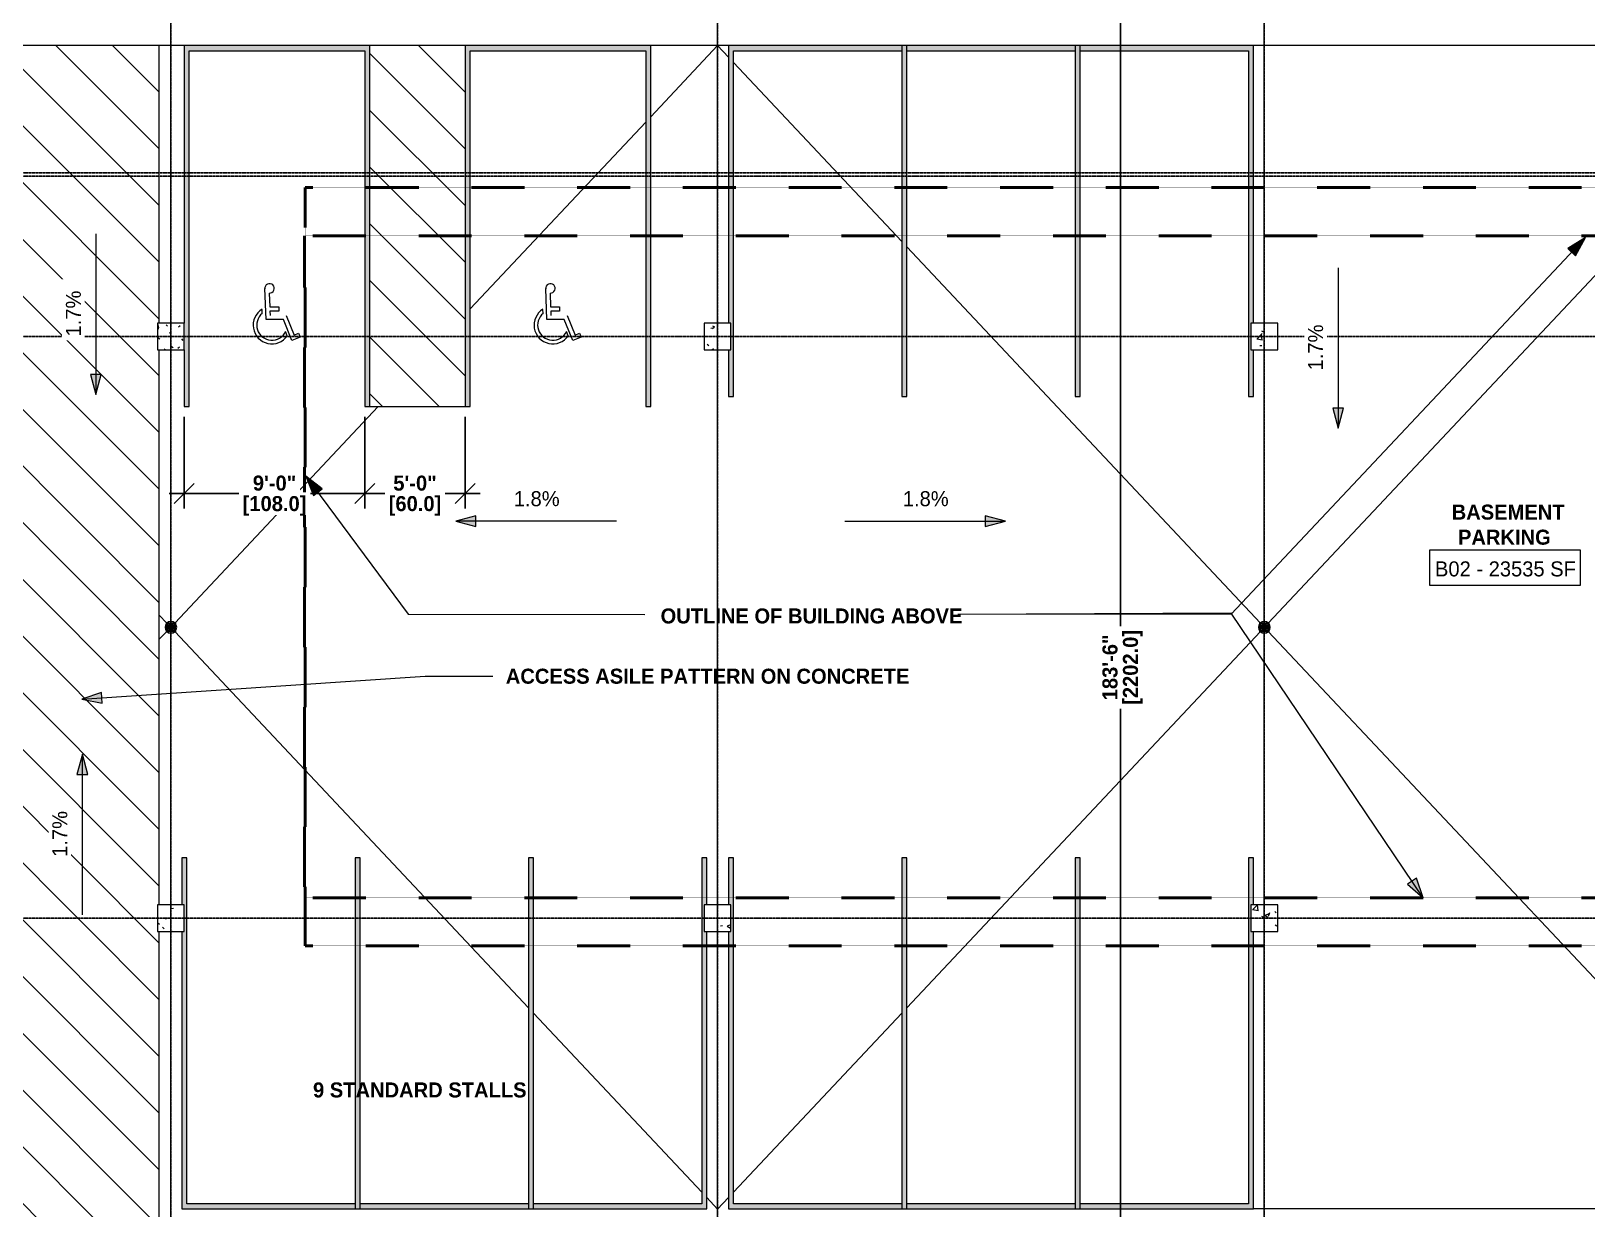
# Model space of a CAD drawing. Header units: inches. Extents: x -4218 to -1814, y 9767 to 12426.
# Drawn here: x -3565 to -2634, y 10665 to 11370 of the extents above; entities that cross this region are included whole.
import ezdxf

# ---------------------------------------------------------------- set-up
doc = ezdxf.new("R2010")
doc.units = ezdxf.units.IN
doc.header["$MEASUREMENT"] = 0
for name, pattern in [('Dash 1_16_', [0.125, 0.0625, -0.0625]), ('Double Dash 3_8_', [1, 0.375, -0.125, 0.125, -0.125, 0.125, -0.125]), ('Grid Line 1_2_', [0.875, 0.5, -0.125, 0.125, -0.125]), ('Grid Line 1_2__2_', [0.875, 0.5, -0.125, 0.125, -0.125])]:
    doc.linetypes.add(name, pattern=pattern)
for name, color, linetype, lineweight in [('0-1', 7, 'Continuous', 5), ('0-2', 7, 'Continuous', 9), ('0-3', 170, 'Double Dash 3_8_', 50), ('0-5', 55, 'Continuous', 9), ('A-ANNO-DIMS-1', 211, 'Continuous', 30), ('A-ANNO-NOTE', 131, 'Continuous', 9), ('A-AREA-IDEN', 2, 'Continuous', 9), ('A-DETL-MEDM', 33, 'Continuous', 20), ('A-FLOR-1', 9, 'Continuous', 13), ('A-FLOR-4', 192, 'Continuous', 9), ('A-FLOR-PATT-1', 251, 'Continuous', 9), ('A-GENM', 5, 'Continuous', 9), ('C-PROP-LINE-2', 170, 'Dash 1_16_', 50), ('G-ANNO-DIMS', 111, 'Continuous', 9), ('G-ANNO-TEXT-1', 147, 'Continuous', 20), ('G-ANNO-TEXT-2', 165, 'Continuous', 20), ('P-SANR-FIXT-1', 7, 'Continuous', 9), ('S-COLS', 52, 'Continuous', 9), ('S-COLS-1', 7, 'Continuous', 9), ('S-GRID-1', 1, 'Grid Line 1_2_', 9), ('S-GRID-2', 1, 'Grid Line 1_2__2_', 30)]:
    doc.layers.add(name, color=color, linetype=linetype, lineweight=lineweight)
doc.styles.add('Century Gothic', font='ufonts.com_century-gothic.ttf', dxfattribs={"height": 9})
doc.styles.add('Century Gothic_B', font='GOTHICB.TTF', dxfattribs={"height": 9})
doc.dimstyles.new('OD__1_16__Tol__', dxfattribs={"dimscale": 12, "dimtxt": 9.397514, "dimasz": 1, "dimexe": 0.75, "dimexo": 0.5, "dimgap": 0.125, "dimtad": 1, "dimdec": 4, "dimrnd": 0.0625, "dimzin": 3, "dimdsep": 46, "dimlunit": 4, "dimtxsty": 'Century Gothic_B', "dimblk1": 'OBLIQUE', "dimblk2": 'OBLIQUE', "dimsah": 1, "dimcen": 0.09, "dimdle": 0.75, "dimazin": 0, "dimtfac": 1, "dimtdec": 4, "dimtix": 1, "dimtmove": 0, "dimatfit": 3, "dimfxl": 1, "dimtvp": 1, "dimtfill": 1, "dimfrac": 2, "dimtolj": 1, "dimtzin": 0, "dimlwd": 30, "dimlwe": 30, "dimarcsym": 2})

# ---------------------------------------------------------------- blocks, each defined once
blk = doc.blocks.new('Drain-Floor-WATTS-Square-Stainless_Steel_Strainer-Type_FD-1200-M - 2_ Outlet with 5_ Strainer-2528673-FLOOR PLAN - BASEMENT')
at = {"layer": 'P-SANR-FIXT-1'}
for p, q in [((-2.707, -2.707), (-2.707, 2.707)), ((-2.707, 2.707), (2.707, 2.707)), ((-2.03025, -2.03025), (-2.03025, 2.03025)), ((-2.03025, 2.03025), (2.03025, 2.03025)), ((-1.3535, -1.3535), (-1.3535, 1.3535)), ((-1.3535, 1.3535), (1.3535, 1.3535)), ((-0.67675, -0.67675), (-0.67675, 0.67675)), ((-0.67675, 0.67675), (0.67675, 0.67675)), ((0, 2.707), (0, -2.707)), ((0.67675, 0.67675), (0.67675, -0.67675)), ((1.3535, 1.3535), (1.3535, -1.3535)), ((2.03025, 2.03025), (2.03025, -2.03025)), ((2.707, 2.707), (2.707, -2.707)), ((-2.707, 0), (2.707, 0)), ((2.707, -2.707), (-2.707, -2.707)), ((2.03025, -2.03025), (-2.03025, -2.03025)), ((1.3535, -1.3535), (-1.3535, -1.3535)), ((0.67675, -0.67675), (-0.67675, -0.67675))]:
    blk.add_line(p, q, dxfattribs=at)
for start, end in [(360, 180), (180, 360)]:
    blk.add_arc((0, 0), 3.5, start, end, dxfattribs=at)
blk = doc.blocks.new('Family - ___-2835860-FLOOR PLAN - BASEMENT')
at = {"layer": 'C-PROP-LINE-2'}
for p, q in [((-2067.92, 11247.39), (-3401.42, 11247.39)), ((-3401.42, 11247.39), (-3401.42, 10851.39)), ((-2067.92, 10851.39), (-3401.42, 10851.39))]:
    blk.add_line(p, q, dxfattribs=at)
blk = doc.blocks.new('Family - ___-2835903-FLOOR PLAN - BASEMENT')
at = {"layer": 'C-PROP-LINE-2'}
for p, q in [((-2096.82, 11276.29), (-3400.92, 11276.29)), ((-3400.92, 11276.29), (-3400.92, 10822.49)), ((-2096.82, 10822.49), (-3400.92, 10822.49))]:
    blk.add_line(p, q, dxfattribs=at)
blk = doc.blocks.new('Family - ___-2835932-FLOOR PLAN - BASEMENT')
at = {"layer": 'C-PROP-LINE-2'}
for p, q in [((-2067.92, 11247.39), (-3401.42, 11247.39)), ((-3401.42, 11247.39), (-3401.42, 10851.39)), ((-2067.92, 10851.39), (-3401.42, 10851.39))]:
    blk.add_line(p, q, dxfattribs=at)
blk = doc.blocks.new('CTR - 1st Phase - Shell_rvt-1-FLOOR PLAN - BASEMENT')
at = {"layer": 'A-FLOR-1'}
for p, q in [((-3473.32, 11361.19), (-3581.32, 11361.19)), ((-3305.32, 11361.19), (-3362.32, 11361.19)), ((-3194.32, 11318.62), (-3154.32, 11361.19)), ((-3154.32, 11361.19), (-3194.32, 11361.19)), ((-3154.32, 11195.19), (-3154.32, 11361.19)), ((-3147.82, 11354.27), (-3154.32, 11361.19)), ((-3147.82, 11361.19), (-3154.32, 11361.19)), ((-2827.32, 11361.19), (-2833.82, 11361.19)), ((-2500.32, 11361.19), (-2827.32, 11361.19)), ((-2824.94, 11015.73), (-2500.32, 11361.19)), ((-3044.16, 11243.95), (-3144.82, 11351.08)), ((-3302.32, 11203.68), (-3197.32, 11315.43)), ((-2829.71, 11015.73), (-3041.16, 11240.75)), ((-3154.32, 10847.19), (-3154.32, 11179.19)), ((-3478.94, 11015.73), (-3357.29, 11145.19)), ((-3483.75, 11015.69), (-3488.32, 11020.4)), ((-3483.76, 11010.68), (-3488.32, 11005.98)), ((-3267.49, 10785.54), (-3478.94, 11010.65)), ((-3041.16, 10785.54), (-2829.71, 11010.65)), ((-2500.32, 10665.35), (-2824.93, 11010.65)), ((-3154.32, 10665.06), (-3154.32, 10831.19)), ((-3163.82, 10675.17), (-3264.49, 10782.35)), ((-3144.82, 10675.18), (-3044.16, 10782.35)), ((-3154.32, 10665.06), (-3160.82, 10671.98)), ((-3154.32, 10665.06), (-3147.82, 10671.98)), ((-2500.32, 10665.35), (-2833.82, 10665.2))]:
    blk.add_line(p, q, dxfattribs=at)
at = {"layer": 'S-GRID-1'}
for p, q in [((-3481.32, 9836.18), (-3481.32, 12376.79)), ((-3154.32, 9836.18), (-3154.32, 12376.79)), ((-2827.32, 9836.18), (-2827.32, 12376.79)), ((-1814.21, 11283.19), (-4168.71, 11283.19)), ((-1814.21, 10839.19), (-4168.71, 10839.19))]:
    blk.add_line(p, q, dxfattribs=at)
at = {"layer": '0-2'}
for p in [(-3481.32, 11013.19), (-2827.32, 11013.19)]:
    blk.add_blockref('Drain-Floor-WATTS-Square-Stainless_Steel_Strainer-Type_FD-1200-M - 2_ Outlet with 5_ Strainer-2528673-FLOOR PLAN - BASEMENT', p, dxfattribs=at)
at = {"layer": '0-3'}
for name in ['Family - ___-2835932-FLOOR PLAN - BASEMENT', 'Family - ___-2835860-FLOOR PLAN - BASEMENT', 'Family - ___-2835903-FLOOR PLAN - BASEMENT']:
    blk.add_blockref(name, (0, 0), dxfattribs=at)
blk = doc.blocks.new('034100 - Precast Structural Concrete - Column - Corbels - 16_x16_-2331168-FLOOR PLAN - BASEMENT')
at = {"layer": 'S-COLS'}
h = blk.add_hatch(dxfattribs=at)
h.set_pattern_fill('FP_14', color=256, style=0, pattern_type=2)
h.set_pattern_definition([(320, (-10840.174, -3153.34), (-2.40992, -27.5427), [2.88, -31.68]), (265, (-10840.174, -3153.34), (28.884266, 5.327844), [2.304, -25.344]), (10.451, (-10840.374, -3155.635), (26.47393, -22.215316), [2.448, -26.924]), (316.184, (-10832.494, -3153.34), (-6.35642, -40.98187), [4.32, -47.52]), (6.636, (-10833.023, -3156.755), (37.40619, -35.89075), [3.671, -40.386]), (261.184, (-10832.494, -3153.34), (37.40622, -35.89097), [3.456, -38.016]), (291, (-10834.414, -3157.18), (-15.46073, -22.921036), [2.88, -31.68]), (236, (-10834.414, -3157.18), (27.84574, -9.34353), [2.304, -25.344]), (341.451, (-10835.702, -3159.09), (12.38442, -32.26477), [2.448, -26.924]), (307.5, (-10840.174, -3153.339), (12.782707, -0.466855), [1.267, -23.77, 1.267, -24.461, -25.44]), (307.5, (-10840.174, -3153.339), (12.782707, -0.466855), [-50.765, 1.267, -24.173]), (277.5, (-10840.174, -3153.339), (15.14509, -10.10159), [1.267, -13.402, 1.267, -23.194, -9.696]), (277.5, (-10840.174, -3153.339), (15.14509, -10.10159), [-39.13, 1.267, -8.429]), (237.5, (-10840.174, -3144.776), (-0.86578, -20.499161), [1.267, -8.333, 1.267, -28.685, -39.744]), (237.5, (-10840.174, -3144.776), (-0.86578, -20.499161), [-39.552, 1.267, -38.477]), (227.5, (-10840.174, -3140.936), (3.844288, -22.39478), [1.267, -11.213, 1.267, -18.624, -28.224]), (227.5, (-10840.174, -3140.936), (3.844288, -22.39478), [-32.371, 1.267, -26.957])])
h.paths.add_polyline_path([(-8.98, 0.98), (-8.98, -7.02), (7.02, -7.02), (7.02, 8.98), (-8.98, 8.98), (-8.98, 7.48)], flags=0)
at = {"layer": 'S-COLS-1'}
for p, q in [((-8.91, 8.98), (-8.98, 8.98)), ((-8.98, 8.98), (-8.98, -7.02)), ((6.94, 8.98), (-8.91, 8.98)), ((7.02, 8.98), (6.94, 8.98)), ((7.02, -7.02), (7.02, 8.98)), ((-8.98, -7.02), (-8.91, -7.02)), ((-8.91, -7.02), (6.94, -7.02)), ((6.94, -7.02), (7.02, -7.02))]:
    blk.add_line(p, q, dxfattribs=at)
blk = doc.blocks.new('034100 - Precast Structural Concrete - Column - Corbels - 16_x16_-2331170-FLOOR PLAN - BASEMENT')
at = {"layer": 'S-COLS'}
h = blk.add_hatch(dxfattribs=at)
h.set_pattern_fill('FP_17', color=256, style=0, pattern_type=2)
h.set_pattern_definition([(140, (11186.205, 3155.308), (2.40992, 27.5427), [2.88, -31.68]), (85, (11186.205, 3155.308), (-28.884266, -5.327844), [2.304, -25.344]), (190.451, (11186.406, 3157.603), (-26.47393, 22.215316), [2.448, -26.924]), (136.184, (11178.525, 3155.308), (6.35642, 40.98187), [4.32, -47.52]), (186.636, (11179.055, 3158.723), (-37.40619, 35.89075), [3.671, -40.386]), (81.184, (11178.525, 3155.31), (-37.40622, 35.89097), [3.456, -38.016]), (111, (11180.445, 3159.148), (15.46073, 22.921036), [2.88, -31.68]), (56, (11180.445, 3159.148), (-27.84574, 9.34353), [2.304, -25.344]), (161.451, (11181.734, 3161.058), (-12.38442, 32.26477), [2.448, -26.924]), (127.5, (11186.205, 3155.308), (-12.782707, 0.466855), [1.267, -23.77, 1.267, -24.461, -25.44]), (127.5, (11186.205, 3155.308), (-12.782707, 0.466855), [-50.765, 1.267, -24.173]), (97.5, (11186.205, 3155.308), (-15.14509, 10.10159), [1.267, -13.402, 1.267, -23.194, -9.696]), (97.5, (11186.205, 3155.308), (-15.14509, 10.10159), [-39.13, 1.267, -8.429]), (57.5, (11186.205, 3146.745), (0.86578, 20.499161), [1.267, -8.333, 1.267, -28.685, -39.744]), (57.5, (11186.205, 3146.745), (0.86578, 20.499161), [-39.552, 1.267, -38.477]), (47.5, (11186.205, 3142.905), (-3.844288, 22.39478), [1.267, -11.213, 1.267, -18.624, -28.224]), (47.5, (11186.205, 3142.905), (-3.844288, 22.39478), [-32.371, 1.267, -26.957])])
h.paths.add_polyline_path([(7.02, 8.98), (-8.98, 8.98), (-8.98, -7.02), (7.02, -7.02), (7.02, 7.89)], flags=0)
at = {"layer": 'S-COLS-1'}
for p, q in [((-8.91, 8.98), (-8.98, 8.98)), ((-8.98, 8.98), (-8.98, -7.02)), ((6.94, 8.98), (-8.91, 8.98)), ((7.02, 8.98), (6.94, 8.98)), ((7.02, -7.02), (7.02, 8.98)), ((-8.98, -7.02), (-8.91, -7.02)), ((-8.91, -7.02), (6.94, -7.02)), ((6.94, -7.02), (7.02, -7.02))]:
    blk.add_line(p, q, dxfattribs=at)
blk = doc.blocks.new('034100 - Precast Structural Concrete - Column - Corbels - 16_x16_-V22-FLOOR PLAN - BASEMENT')
at = {"layer": 'S-COLS'}
h = blk.add_hatch(dxfattribs=at)
h.set_pattern_fill('FP_19', color=256, style=0, pattern_type=2)
h.set_pattern_definition([(320, (-10840.174, -2826.34), (-2.40992, -27.5427), [2.88, -31.68]), (265, (-10840.174, -2826.34), (28.884266, 5.327844), [2.304, -25.344]), (10.451, (-10840.374, -2828.635), (26.47393, -22.215316), [2.448, -26.924]), (316.184, (-10832.494, -2826.34), (-6.35642, -40.98187), [4.32, -47.52]), (6.636, (-10833.023, -2829.755), (37.40619, -35.89075), [3.671, -40.386]), (261.184, (-10832.494, -2826.34), (37.40622, -35.89097), [3.456, -38.016]), (291, (-10834.414, -2830.18), (-15.46073, -22.921036), [2.88, -31.68]), (236, (-10834.414, -2830.18), (27.84574, -9.34353), [2.304, -25.344]), (341.451, (-10835.702, -2832.09), (12.38442, -32.26477), [2.448, -26.924]), (307.5, (-10840.174, -2826.339), (12.782707, -0.466855), [1.267, -23.77, 1.267, -24.461, -25.44]), (307.5, (-10840.174, -2826.339), (12.782707, -0.466855), [-50.765, 1.267, -24.173]), (277.5, (-10840.174, -2826.339), (15.14509, -10.10159), [1.267, -13.402, 1.267, -23.194, -9.696]), (277.5, (-10840.174, -2826.339), (15.14509, -10.10159), [-39.13, 1.267, -8.429]), (237.5, (-10840.174, -2817.776), (-0.86578, -20.499161), [1.267, -8.333, 1.267, -28.685, -39.744]), (237.5, (-10840.174, -2817.776), (-0.86578, -20.499161), [-39.552, 1.267, -38.477]), (227.5, (-10840.174, -2813.936), (3.844288, -22.39478), [1.267, -11.213, 1.267, -18.624, -28.224]), (227.5, (-10840.174, -2813.936), (3.844288, -22.39478), [-32.371, 1.267, -26.957])])
h.paths.add_polyline_path([(-8.98, 8.98), (-8.98, -7.02), (7.02, -7.02), (7.02, 8.98), (-8.91, 8.98)], flags=0)
at = {"layer": 'S-COLS-1'}
for p, q in [((-8.91, 8.98), (-8.98, 8.98)), ((-8.98, 8.98), (-8.98, -7.02)), ((6.94, 8.98), (-8.91, 8.98)), ((7.02, 8.98), (6.94, 8.98)), ((7.02, -7.02), (7.02, 8.98)), ((-8.98, -7.02), (-8.91, -7.02)), ((-8.91, -7.02), (6.94, -7.02)), ((6.94, -7.02), (7.02, -7.02))]:
    blk.add_line(p, q, dxfattribs=at)
blk = doc.blocks.new('034100 - Precast Structural Concrete - Column - Corbels - 16_x16_-V24-FLOOR PLAN - BASEMENT')
at = {"layer": 'S-COLS'}
h = blk.add_hatch(dxfattribs=at)
h.set_pattern_fill('FP_21', color=256, style=0, pattern_type=2)
h.set_pattern_definition([(140, (11186.205, 2828.308), (2.40992, 27.5427), [2.88, -31.68]), (85, (11186.205, 2828.308), (-28.884266, -5.327844), [2.304, -25.344]), (190.451, (11186.406, 2830.603), (-26.47393, 22.215316), [2.448, -26.924]), (136.184, (11178.525, 2828.308), (6.35642, 40.98187), [4.32, -47.52]), (186.636, (11179.055, 2831.723), (-37.40619, 35.89075), [3.671, -40.386]), (81.184, (11178.525, 2828.31), (-37.40622, 35.89097), [3.456, -38.016]), (111, (11180.445, 2832.148), (15.46073, 22.921036), [2.88, -31.68]), (56, (11180.445, 2832.148), (-27.84574, 9.34353), [2.304, -25.344]), (161.451, (11181.734, 2834.058), (-12.38442, 32.26477), [2.448, -26.924]), (127.5, (11186.205, 2828.308), (-12.782707, 0.466855), [1.267, -23.77, 1.267, -24.461, -25.44]), (127.5, (11186.205, 2828.308), (-12.782707, 0.466855), [-50.765, 1.267, -24.173]), (97.5, (11186.205, 2828.308), (-15.14509, 10.10159), [1.267, -13.402, 1.267, -23.194, -9.696]), (97.5, (11186.205, 2828.308), (-15.14509, 10.10159), [-39.13, 1.267, -8.429]), (57.5, (11186.205, 2819.745), (0.86578, 20.499161), [1.267, -8.333, 1.267, -28.685, -39.744]), (57.5, (11186.205, 2819.745), (0.86578, 20.499161), [-39.552, 1.267, -38.477]), (47.5, (11186.205, 2815.905), (-3.844288, 22.39478), [1.267, -11.213, 1.267, -18.624, -28.224]), (47.5, (11186.205, 2815.905), (-3.844288, 22.39478), [-32.371, 1.267, -26.957])])
h.paths.add_polyline_path([(7.02, -7.02), (7.02, 8.98), (-8.98, 8.98), (-8.98, -7.02), (6.94, -7.02)], flags=0)
at = {"layer": 'S-COLS-1'}
for p, q in [((-8.91, 8.98), (-8.98, 8.98)), ((-8.98, 8.98), (-8.98, -7.02)), ((6.94, 8.98), (-8.91, 8.98)), ((7.02, 8.98), (6.94, 8.98)), ((7.02, -7.02), (7.02, 8.98)), ((-8.98, -7.02), (-8.91, -7.02)), ((-8.91, -7.02), (6.94, -7.02)), ((6.94, -7.02), (7.02, -7.02))]:
    blk.add_line(p, q, dxfattribs=at)
blk = doc.blocks.new('034100 - Precast Structural Concrete - Column - Corbels - 16_x16_-V30-FLOOR PLAN - BASEMENT')
at = {"layer": 'S-COLS'}
h = blk.add_hatch(dxfattribs=at)
h.set_pattern_fill('FP_28', color=256, style=0, pattern_type=2)
h.set_pattern_definition([(320, (-10840.174, -3480.34), (-2.40992, -27.5427), [2.88, -31.68]), (265, (-10840.174, -3480.34), (28.884266, 5.327844), [2.304, -25.344]), (10.451, (-10840.374, -3482.635), (26.47393, -22.215316), [2.448, -26.924]), (316.184, (-10832.494, -3480.34), (-6.35642, -40.98187), [4.32, -47.52]), (6.636, (-10833.023, -3483.755), (37.40619, -35.89075), [3.671, -40.386]), (261.184, (-10832.494, -3480.34), (37.40622, -35.89097), [3.456, -38.016]), (291, (-10834.414, -3484.18), (-15.46073, -22.921036), [2.88, -31.68]), (236, (-10834.414, -3484.18), (27.84574, -9.34353), [2.304, -25.344]), (341.451, (-10835.702, -3486.09), (12.38442, -32.26477), [2.448, -26.924]), (307.5, (-10840.174, -3480.339), (12.782707, -0.466855), [1.267, -23.77, 1.267, -24.461, -25.44]), (307.5, (-10840.174, -3480.339), (12.782707, -0.466855), [-50.765, 1.267, -24.173]), (277.5, (-10840.174, -3480.339), (15.14509, -10.10159), [1.267, -13.402, 1.267, -23.194, -9.696]), (277.5, (-10840.174, -3480.339), (15.14509, -10.10159), [-39.13, 1.267, -8.429]), (237.5, (-10840.174, -3471.776), (-0.86578, -20.499161), [1.267, -8.333, 1.267, -28.685, -39.744]), (237.5, (-10840.174, -3471.776), (-0.86578, -20.499161), [-39.552, 1.267, -38.477]), (227.5, (-10840.174, -3467.936), (3.844288, -22.39478), [1.267, -11.213, 1.267, -18.624, -28.224]), (227.5, (-10840.174, -3467.936), (3.844288, -22.39478), [-32.371, 1.267, -26.957])])
h.paths.add_polyline_path([(-8.98, 0.98), (-8.98, -7.02), (7.02, -7.02), (7.02, 8.98), (-8.98, 8.98), (-8.98, 7.98)], flags=0)
at = {"layer": 'S-COLS-1'}
for p, q in [((-8.91, 8.98), (-8.98, 8.98)), ((-8.98, 8.98), (-8.98, -7.02)), ((6.94, 8.98), (-8.91, 8.98)), ((7.02, 8.98), (6.94, 8.98)), ((7.02, -7.02), (7.02, 8.98)), ((-8.98, -7.02), (-8.91, -7.02)), ((-8.91, -7.02), (6.94, -7.02)), ((6.94, -7.02), (7.02, -7.02))]:
    blk.add_line(p, q, dxfattribs=at)
blk = doc.blocks.new('034100 - Precast Structural Concrete - Column - Corbels - 16_x16_-V33-FLOOR PLAN - BASEMENT')
at = {"layer": 'S-COLS'}
h = blk.add_hatch(dxfattribs=at)
h.set_pattern_fill('FP_31', color=256, style=0, pattern_type=2)
h.set_pattern_definition([(140, (11186.205, 3482.308), (2.40992, 27.5427), [2.88, -31.68]), (85, (11186.205, 3482.308), (-28.884266, -5.327844), [2.304, -25.344]), (190.451, (11186.406, 3484.603), (-26.47393, 22.215316), [2.448, -26.924]), (136.184, (11178.525, 3482.308), (6.35642, 40.98187), [4.32, -47.52]), (186.636, (11179.055, 3485.723), (-37.40619, 35.89075), [3.671, -40.386]), (81.184, (11178.525, 3482.31), (-37.40622, 35.89097), [3.456, -38.016]), (111, (11180.445, 3486.148), (15.46073, 22.921036), [2.88, -31.68]), (56, (11180.445, 3486.148), (-27.84574, 9.34353), [2.304, -25.344]), (161.451, (11181.734, 3488.058), (-12.38442, 32.26477), [2.448, -26.924]), (127.5, (11186.205, 3482.308), (-12.782707, 0.466855), [1.267, -23.77, 1.267, -24.461, -25.44]), (127.5, (11186.205, 3482.308), (-12.782707, 0.466855), [-50.765, 1.267, -24.173]), (97.5, (11186.205, 3482.308), (-15.14509, 10.10159), [1.267, -13.402, 1.267, -23.194, -9.696]), (97.5, (11186.205, 3482.308), (-15.14509, 10.10159), [-39.13, 1.267, -8.429]), (57.5, (11186.205, 3473.745), (0.86578, 20.499161), [1.267, -8.333, 1.267, -28.685, -39.744]), (57.5, (11186.205, 3473.745), (0.86578, 20.499161), [-39.552, 1.267, -38.477]), (47.5, (11186.205, 3469.905), (-3.844288, 22.39478), [1.267, -11.213, 1.267, -18.624, -28.224]), (47.5, (11186.205, 3469.905), (-3.844288, 22.39478), [-32.371, 1.267, -26.957])])
h.paths.add_polyline_path([(7.02, -7.02), (7.02, 8.98), (-8.98, 8.98), (-8.98, -7.02), (6.94, -7.02)], flags=0)
at = {"layer": 'S-COLS-1'}
for p, q in [((-8.91, 8.98), (-8.98, 8.98)), ((-8.98, 8.98), (-8.98, -7.02)), ((6.94, 8.98), (-8.91, 8.98)), ((7.02, 8.98), (6.94, 8.98)), ((7.02, -7.02), (7.02, 8.98)), ((-8.98, -7.02), (-8.91, -7.02)), ((-8.91, -7.02), (6.94, -7.02)), ((6.94, -7.02), (7.02, -7.02))]:
    blk.add_line(p, q, dxfattribs=at)
blk = doc.blocks.new('CTR - 1st Phase - Structure_rvt-1-FLOOR PLAN - BASEMENT')
at = {"layer": 'S-GRID-2'}
for p, q in [((-3481.32, 9772.61), (-3481.32, 12247.5)), ((-3154.32, 9772.61), (-3154.32, 12247.5)), ((-2827.32, 9772.61), (-2827.32, 12247.5)), ((-1814.21, 11285.19), (-4076.95, 11285.19)), ((-1814.21, 11283.19), (-4076.95, 11283.19)), ((-1814.21, 11187.19), (-4076.95, 11187.19)), ((-1814.21, 10839.19), (-4076.95, 10839.19))]:
    blk.add_line(p, q, dxfattribs=at)
at = {"layer": '0-5'}
for name, p, rotation in [('034100 - Precast Structural Concrete - Column - Corbels - 16_x16_-V33-FLOOR PLAN - BASEMENT', (-3482.31, 11186.21), 269.9999999999967), ('034100 - Precast Structural Concrete - Column - Corbels - 16_x16_-2331170-FLOOR PLAN - BASEMENT', (-3155.31, 11186.21), 269.9999999999967), ('034100 - Precast Structural Concrete - Column - Corbels - 16_x16_-V24-FLOOR PLAN - BASEMENT', (-2828.31, 11186.21), 269.9999999999967), ('034100 - Precast Structural Concrete - Column - Corbels - 16_x16_-V30-FLOOR PLAN - BASEMENT', (-3480.34, 10840.17), 90.0000000000016), ('034100 - Precast Structural Concrete - Column - Corbels - 16_x16_-2331168-FLOOR PLAN - BASEMENT', (-3153.34, 10840.17), 90.0000000000016), ('034100 - Precast Structural Concrete - Column - Corbels - 16_x16_-V22-FLOOR PLAN - BASEMENT', (-2826.34, 10840.17), 90.0000000000016)]:
    blk.add_blockref(name, p, dxfattribs=dict(at, rotation=rotation))
blk = doc.blocks.new('Parking_Stall_Multiple - STANDARD-V6-FLOOR PLAN - BASEMENT')
at = {"layer": 'A-GENM'}
h = blk.add_hatch(color=256, dxfattribs=at)
h.paths.add_polyline_path([(0, 207.34), (210, 207.34), (210, 210.34), (106.5, 208.84), (3, 210.34)], flags=0)
h.paths.add_polyline_path([(0, 207.34), (0.08, 210.25), (0, 210.34)], flags=0)
h.paths.add_polyline_path([(0, 210.34), (3, 210.34), (3, 311), (210, 311), (210, 314), (182, 314), (182, 312.5), (166, 312.5), (166, 314), (0, 314), (0, 310.96)], flags=0)
h = blk.add_hatch(color=256, dxfattribs=at)
h.paths.add_polyline_path([(0, 103.67), (210, 103.67), (210, 106.67), (106.5, 105.17), (3, 106.67)], flags=0)
h.paths.add_polyline_path([(0, 103.67), (0.08, 106.58), (0, 106.67)], flags=0)
h.paths.add_polyline_path([(3, 210.34), (106.5, 208.84), (210, 210.34), (35.91, 210.34)], flags=0)
h.paths.add_polyline_path([(0, 207.34), (3, 210.34), (0, 210.34), (0.08, 210.25)], flags=0)
h.paths.add_polyline_path([(0, 157.64), (0, 106.67), (3, 106.67), (3, 207.34), (0, 207.29)], flags=0)
h = blk.add_hatch(color=256, dxfattribs=at)
h.paths.add_polyline_path([(3, 106.67), (106.5, 105.17), (210, 106.67), (35.91, 106.67)], flags=0)
h.paths.add_polyline_path([(0, 103.67), (3, 106.67), (0, 106.67), (0.08, 106.58)], flags=0)
h.paths.add_polyline_path([(0, 0), (166, 0), (166, 1.5), (182, 1.5), (182, 0), (210, 0), (210, 3), (3, 3), (3, 103.67), (0, 103.62), (0, 3)], flags=0)
for p, q in [((166, 314), (0, 314)), ((0, 314), (0, 207.34)), ((3, 210.34), (3, 311)), ((3, 311), (210, 311)), ((210, 314), (182, 314)), ((210, 311), (210, 314)), ((210, 210.34), (0, 210.34)), ((0, 210.34), (0, 103.67)), ((0, 207.34), (210, 207.34)), ((210, 210.34), (3, 210.34)), ((3, 106.67), (3, 207.34)), ((3, 207.34), (210, 207.34)), ((210, 207.34), (210, 210.34)), ((210, 207.34), (210, 210.34)), ((210, 106.67), (0, 106.67)), ((0, 106.67), (0, 0)), ((0, 103.67), (210, 103.67)), ((210, 106.67), (3, 106.67)), ((3, 3), (3, 103.67)), ((3, 103.67), (210, 103.67)), ((210, 103.67), (210, 106.67)), ((210, 103.67), (210, 106.67)), ((210, 3), (3, 3)), ((210, 0), (210, 3)), ((0, 0), (166.01, 0)), ((181.99, 0), (210, 0))]:
    blk.add_line(p, q, dxfattribs=at)
blk = doc.blocks.new('Parking_Stall_Multiple - STANDARD-V8-FLOOR PLAN - BASEMENT')
at = {"layer": 'A-GENM'}
h = blk.add_hatch(color=256, dxfattribs=at)
h.paths.add_polyline_path([(210, -106.67), (106.5, -105.17), (3, -106.67), (28.49, -106.67)], flags=0)
h.paths.add_polyline_path([(0, -103.67), (0.08, -106.58), (0, -106.67), (3, -106.67), (1.5, -105.17)], flags=0)
h.paths.add_polyline_path([(210, 0), (182, 0), (182, -1.5), (166, -1.5), (166, 0), (0, 0), (0, -103.67), (3, -103.67), (3, -3), (210, -3), (210, -1.5)], flags=0)
h = blk.add_hatch(color=256, dxfattribs=at)
h.paths.add_polyline_path([(210, -210.34), (106.5, -208.84), (3, -210.34), (117.24, -210.34)], flags=0)
h.paths.add_polyline_path([(210, -106.67), (210, -103.67), (0, -103.67), (3, -106.67), (106.5, -105.17)], flags=0)
h.paths.add_polyline_path([(3, -210.34), (0, -207.34), (0.08, -210.25), (0, -210.34)], flags=0)
h.paths.add_polyline_path([(0, -106.67), (0.08, -106.58), (0, -103.67)], flags=0)
h.paths.add_polyline_path([(3, -157.64), (3, -106.67), (0, -106.67), (0, -207.34), (3, -207.34)], flags=0)
h = blk.add_hatch(color=256, dxfattribs=at)
h.paths.add_polyline_path([(3, -210.34), (106.5, -208.84), (210, -210.34), (210, -207.34), (0, -207.34)], flags=0)
h.paths.add_polyline_path([(0, -210.34), (0.08, -210.25), (0, -207.34)], flags=0)
h.paths.add_polyline_path([(210, -311), (3, -311), (3, -210.34), (0, -210.34), (0, -314), (166, -314), (166, -312.5), (182, -312.5), (182, -314), (210, -314), (210, -312.5)], flags=0)
for p, q in [((166.01, 0), (0, 0)), ((0, 0), (0, -106.67)), ((210, 0), (181.99, 0)), ((210, -3), (210, 0)), ((3, -103.67), (3, -3)), ((3, -3), (210, -3)), ((210, -103.67), (0, -103.67)), ((0, -103.67), (0, -210.34)), ((0, -106.67), (210, -106.67)), ((210, -103.67), (3, -103.67)), ((3, -207.34), (3, -106.67)), ((3, -106.67), (210, -106.67)), ((210, -106.67), (210, -103.67)), ((210, -106.67), (210, -103.67)), ((210, -207.34), (0, -207.34)), ((0, -207.34), (0, -314)), ((0, -210.34), (210, -210.34)), ((210, -207.34), (3, -207.34)), ((3, -311), (3, -210.34)), ((3, -210.34), (210, -210.34)), ((210, -210.34), (210, -207.34)), ((210, -210.34), (210, -207.34)), ((0, -314), (166, -314)), ((210, -311), (3, -311)), ((182, -314), (210, -314)), ((210, -314), (210, -311))]:
    blk.add_line(p, q, dxfattribs=at)
blk = doc.blocks.new('Parking_Stall_Multiple - ADA-1919661-FLOOR PLAN - BASEMENT')
at = {"layer": 'A-GENM'}
blk.add_hatch(color=256, dxfattribs=at).paths.add_polyline_path([(216, 111), (0, 111), (0, 0), (216, 0), (216, 3), (3, 3), (3, 108), (216, 108)], flags=0)
for p, q in [((216, 111), (0, 111)), ((0, 111), (0, 0)), ((3, 3), (3, 108)), ((3, 108), (216, 108)), ((216, 108), (216, 111)), ((216, 3), (3, 3)), ((216, 0), (216, 3)), ((0, 0), (166, 0)), ((182, 0), (216, 0))]:
    blk.add_line(p, q, dxfattribs=at)
blk = doc.blocks.new('Parking_Stall_Multiple - ADA-2244793-FLOOR PLAN - BASEMENT')
at = {"layer": 'A-GENM'}
blk.add_hatch(color=256, dxfattribs=at).paths.add_polyline_path([(216, 111), (0, 111), (0, 0), (216, 0), (216, 3), (3, 3), (3, 108), (216, 108)], flags=0)
for p, q in [((216, 111), (0, 111)), ((0, 111), (0, 0)), ((3, 3), (3, 108)), ((3, 108), (216, 108)), ((216, 108), (216, 111)), ((216, 3), (3, 3)), ((216, 0), (216, 3)), ((0, 0), (216, 0))]:
    blk.add_line(p, q, dxfattribs=at)
blk = doc.blocks.new('_Oblique')
at = {"color": 0, "linetype": 'ByBlock', "lineweight": -2}
blk.add_line((-0.5, -0.5), (0.5, 0.5), dxfattribs=at)
blk = doc.blocks.new('DIMBLOCK14-FLOOR PLAN - BASEMENT')
at = {"layer": 'A-ANNO-DIMS-1', "color": 0, "lineweight": 30, "transparency": 16777216}
for p, q in [((-2913.36, 12099.19), (-2913.36, 9879.19)), ((-2700.32, 12090.19), (-2922.36, 12090.19)), ((-2910.87, 9888.19), (-2922.36, 9888.19))]:
    blk.add_line(p, q, dxfattribs=at)
at = {"layer": 'Defpoints', "color": 0, "transparency": 16777216}
for p in [(-2694.32, 12090.19), (-2913.36, 9888.19), (-2904.87, 9888.19)]:
    blk.add_point(p, dxfattribs=at)
at = {"layer": 'A-ANNO-DIMS-1', "color": 0, "lineweight": 30, "transparency": 16777216, "xscale": 12, "yscale": 12, "zscale": 12}
for p, rotation in [((-2913.36, 12090.19), 90), ((-2913.36, 9888.19), 270)]:
    blk.add_blockref('_Oblique', p, dxfattribs=dict(at, rotation=rotation))
at = {"layer": 'A-ANNO-DIMS-1', "color": 0, "transparency": 16777216, "insert": (-2919.58, 10989.19), "char_height": 9, "attachment_point": 5, "rotation": 90, "style": 'Century Gothic_B', "bg_fill": 3, "box_fill_scale": 1.25, "bg_fill_color": 256, "bg_fill_true_color": 13158600, "bg_fill_transparency": 0}
blk.add_mtext('\\A1;183\'-6"', dxfattribs=at)
at = {"layer": 'A-ANNO-DIMS-1', "color": 0, "transparency": 16777216, "insert": (-2906.03, 10989.19), "char_height": 9, "attachment_point": 5, "rotation": 90, "style": 'Century Gothic_B', "bg_fill": 3, "box_fill_scale": 1.25, "bg_fill_color": 256, "bg_fill_true_color": 13158600, "bg_fill_transparency": 0}
blk.add_mtext('\\A1;[2202.0]', dxfattribs=at)
blk = doc.blocks.new('DIMBLOCK70-FLOOR PLAN - BASEMENT')
at = {"layer": 'A-ANNO-DIMS-1', "color": 0, "lineweight": 30, "transparency": 16777216}
for p, q in [((-3473.32, 11139.19), (-3473.32, 11084.16)), ((-3365.32, 11139.19), (-3365.32, 11084.16)), ((-3482.32, 11093.16), (-3356.32, 11093.16))]:
    blk.add_line(p, q, dxfattribs=at)
at = {"layer": 'Defpoints', "color": 0, "transparency": 16777216}
for p in [(-3473.32, 11145.19), (-3365.32, 11145.19), (-3365.32, 11093.16)]:
    blk.add_point(p, dxfattribs=at)
at = {"layer": 'A-ANNO-DIMS-1', "color": 0, "lineweight": 30, "transparency": 16777216, "xscale": 12, "yscale": 12, "zscale": 12, "rotation": 180}
blk.add_blockref('_Oblique', (-3473.32, 11093.16), dxfattribs=at)
at = {"layer": 'A-ANNO-DIMS-1', "color": 0, "lineweight": 30, "transparency": 16777216, "xscale": 12, "yscale": 12, "zscale": 12}
blk.add_blockref('_Oblique', (-3365.32, 11093.16), dxfattribs=at)
at = {"layer": 'A-ANNO-DIMS-1', "color": 0, "transparency": 16777216, "insert": (-3419.32, 11099.39), "char_height": 9, "attachment_point": 5, "style": 'Century Gothic_B', "bg_fill": 3, "box_fill_scale": 1.25, "bg_fill_color": 256, "bg_fill_true_color": 13158600, "bg_fill_transparency": 0}
blk.add_mtext('\\A1;9\'-0"', dxfattribs=at)
at = {"layer": 'A-ANNO-DIMS-1', "color": 0, "transparency": 16777216, "insert": (-3419.32, 11085.83), "char_height": 9, "attachment_point": 5, "style": 'Century Gothic_B', "bg_fill": 3, "box_fill_scale": 1.25, "bg_fill_color": 256, "bg_fill_true_color": 13158600, "bg_fill_transparency": 0}
blk.add_mtext('\\A1;[108.0]', dxfattribs=at)
blk = doc.blocks.new('DIMBLOCK71-FLOOR PLAN - BASEMENT')
at = {"layer": 'A-ANNO-DIMS-1', "color": 0, "lineweight": 30, "transparency": 16777216}
for p, q in [((-3365.32, 11139.19), (-3365.32, 11084.16)), ((-3305.32, 11139.19), (-3305.32, 11084.16)), ((-3374.32, 11093.16), (-3296.32, 11093.16))]:
    blk.add_line(p, q, dxfattribs=at)
at = {"layer": 'Defpoints', "color": 0, "transparency": 16777216}
for p in [(-3365.32, 11145.19), (-3305.32, 11145.19), (-3305.32, 11093.16)]:
    blk.add_point(p, dxfattribs=at)
at = {"layer": 'A-ANNO-DIMS-1', "color": 0, "lineweight": 30, "transparency": 16777216, "xscale": 12, "yscale": 12, "zscale": 12, "rotation": 180}
blk.add_blockref('_Oblique', (-3365.32, 11093.16), dxfattribs=at)
at = {"layer": 'A-ANNO-DIMS-1', "color": 0, "lineweight": 30, "transparency": 16777216, "xscale": 12, "yscale": 12, "zscale": 12}
blk.add_blockref('_Oblique', (-3305.32, 11093.16), dxfattribs=at)
at = {"layer": 'A-ANNO-DIMS-1', "color": 0, "transparency": 16777216, "insert": (-3335.32, 11099.39), "char_height": 9, "attachment_point": 5, "style": 'Century Gothic_B', "bg_fill": 3, "box_fill_scale": 1.25, "bg_fill_color": 256, "bg_fill_true_color": 13158600, "bg_fill_transparency": 0}
blk.add_mtext('\\A1;5\'-0"', dxfattribs=at)
at = {"layer": 'A-ANNO-DIMS-1', "color": 0, "transparency": 16777216, "insert": (-3335.32, 11085.83), "char_height": 9, "attachment_point": 5, "style": 'Century Gothic_B', "bg_fill": 3, "box_fill_scale": 1.25, "bg_fill_color": 256, "bg_fill_true_color": 13158600, "bg_fill_transparency": 0}
blk.add_mtext('\\A1;[60.0]', dxfattribs=at)

msp = doc.modelspace()

# ---------------------------------------------------------------- hatches: boundary and pattern name
at = {"layer": 'A-ANNO-NOTE'}
for points in [[(-2635.28723, 11246.41978), (-2645.84888, 11239.87837), (-2641.16318, 11235.47392)], [(-3400.56381, 11103.6863), (-3396.01584, 11092.12538), (-3390.8447, 11095.94823)], [(-2732.31301, 10851.26004), (-2736.3544, 10863.00763), (-2741.68675, 10859.41306)]]:
    msp.add_hatch(color=256, dxfattribs=at).paths.add_polyline_path(points, flags=0)
at = {"layer": 'A-FLOR-PATT-1'}
h = msp.add_hatch(dxfattribs=at)
h.set_pattern_fill('FP_10', color=256, style=0, pattern_type=2)
h.set_pattern_definition([(315, (-3536.324, 10906.164), (16.9706, 16.9706), [])])
h.paths.add_polyline_path([(-3584.32374, 10451.13788), (-3488.32374, 10451.13788), (-3488.32374, 10459.1894), (-3489.32374, 10459.1894), (-3489.32374, 10475.1894), (-3488.32374, 10475.1894), (-3488.32374, 10831.1894), (-3489.32374, 10831.1894), (-3489.32374, 10847.1894), (-3488.32374, 10847.1894), (-3488.32374, 11179.1894), (-3489.32374, 11179.1894), (-3489.32374, 11195.1894), (-3488.32374, 11195.1894), (-3488.32374, 11361.1894), (-3581.32374, 11361.1894), (-3581.32374, 11145.1894), (-3584.32374, 11145.1894), (-3584.32374, 10875.1894), (-3583.8154, 10875.1894), (-3583.8154, 10455.1894), (-3584.32374, 10455.1894)], flags=0)
h = msp.add_hatch(dxfattribs=at)
h.set_pattern_fill('FP_11', color=256, style=0, pattern_type=2)
h.set_pattern_definition([(315, (-3353.324, 10906.164), (16.9706, 16.9706), [])])
h.paths.add_polyline_path([(-3362.32374, 11145.1894), (-3305.32374, 11145.1894), (-3305.32374, 11361.1894), (-3362.32374, 11361.1894), (-3362.32374, 11332.6955)], flags=0)
at = {"layer": 'G-ANNO-DIMS'}
for points in [[(-3526.15789, 11152.52787), (-3522.9425, 11164.52787), (-3529.37328, 11164.52787)], [(-3310.88826, 11076.65291), (-3298.88826, 11073.43752), (-3298.88826, 11079.8683)], [(-2982.20029, 11076.65291), (-2994.20029, 11079.8683), (-2994.20029, 11073.43752)], [(-3534.27796, 10937.17067), (-3537.49335, 10925.17067), (-3531.06257, 10925.17067)]]:
    msp.add_hatch(color=256, dxfattribs=at).paths.add_polyline_path(points, flags=0)
at = {"layer": 'G-ANNO-TEXT-2'}
msp.add_hatch(color=256, dxfattribs=at).paths.add_polyline_path([(-3534.54589, 10970.21069), (-3522.35839, 10967.80162), (-3522.78667, 10974.21812)], flags=0)

# ---------------------------------------------------------------- linework, layer by layer
at = {"layer": 'A-ANNO-NOTE'}
for p, q in [((-2635.28723, 11246.41978), (-2847.17385, 11021.00274)), ((-2635.28723, 11246.41978), (-2645.84888, 11239.87837)), ((-2641.16318, 11235.47392), (-2635.28723, 11246.41978)), ((-2645.84888, 11239.87837), (-2641.16318, 11235.47392)), ((-3400.56381, 11103.6863), (-3396.01584, 11092.12538)), ((-3390.8447, 11095.94823), (-3400.56381, 11103.6863)), ((-3400.56381, 11103.6863), (-3339.43869, 11021.00274)), ((-3396.01584, 11092.12538), (-3390.8447, 11095.94823)), ((-3339.43869, 11021.00274), (-3197.83133, 11020.82228)), ((-2847.17385, 11021.64972), (-3010.67684, 11020.82228)), ((-2847.17385, 11021.00274), (-3010.67684, 11020.82228)), ((-2732.31301, 10851.26004), (-2847.17385, 11021.64972)), ((-2736.3544, 10863.00763), (-2741.68675, 10859.41306)), ((-2741.68675, 10859.41306), (-2732.31301, 10851.26004)), ((-2732.31301, 10851.26004), (-2736.3544, 10863.00763))]:
    msp.add_line(p, q, dxfattribs=at)
at = {"layer": 'A-DETL-MEDM'}
for p, q in [((-3424.39725, 11197.30515), (-3425.12098, 11215.93393)), ((-3422.52371, 11213.15475), (-3422.23331, 11204.89304)), ((-3256.39725, 11197.30515), (-3257.12098, 11215.93393)), ((-3254.52371, 11213.15475), (-3254.23331, 11204.89304)), ((-3422.23331, 11204.89304), (-3416.8154, 11204.89304)), ((-3416.8154, 11204.89304), (-3416.8154, 11202.40562)), ((-3254.23331, 11204.89304), (-3248.8154, 11204.89304)), ((-3248.8154, 11204.89304), (-3248.8154, 11202.40562)), ((-3426.65566, 11200.99629), (-3426.81153, 11203.4195)), ((-3414.02096, 11197.30515), (-3424.39725, 11197.30515)), ((-3416.8154, 11202.40562), (-3422.13668, 11202.40562)), ((-3422.13668, 11202.40562), (-3422.00459, 11199.79257)), ((-3408.88418, 11184.76816), (-3414.02096, 11197.30515)), ((-3412.35201, 11199.79257), (-3407.52627, 11188.01473)), ((-3258.65566, 11200.99629), (-3258.81153, 11203.4195)), ((-3246.02096, 11197.30515), (-3256.39725, 11197.30515)), ((-3248.8154, 11202.40562), (-3254.13668, 11202.40562)), ((-3254.13668, 11202.40562), (-3254.00459, 11199.79257)), ((-3240.88418, 11184.76816), (-3246.02096, 11197.30515)), ((-3244.35201, 11199.79257), (-3239.52627, 11188.01473)), ((-3411.69659, 11187.63566), (-3412.7125, 11190.13535)), ((-3404.00424, 11186.77203), (-3408.88418, 11184.76816)), ((-3407.52627, 11188.01473), (-3404.94909, 11189.07301)), ((-3404.94909, 11189.07301), (-3404.00424, 11186.77203)), ((-3243.69659, 11187.63566), (-3244.7125, 11190.13535)), ((-3236.00424, 11186.77203), (-3240.88418, 11184.76816)), ((-3239.52627, 11188.01473), (-3236.94909, 11189.07301)), ((-3236.94909, 11189.07301), (-3236.00424, 11186.77203))]:
    msp.add_line(p, q, dxfattribs=at)
for centre, radius, start, end in [((-3422.28864, 11215.96709), 2.82214, 265.22213544, 186.53306266), ((-3254.28864, 11215.96709), 2.82214, 265.22213544, 186.53306266), ((-3420.91687, 11193.98317), 11.19395, 121.76720315, 325.4553172), ((-3252.91687, 11193.98317), 11.19395, 121.76720315, 325.4553172), ((-3420.91687, 11193.98317), 9.06187, 129.29327274, 334.8735667), ((-3252.91687, 11193.98317), 9.06187, 129.29327274, 334.8735667)]:
    msp.add_arc(centre, radius, start, end, dxfattribs=at)
at = {"layer": 'A-FLOR-4'}
for p, q in [((-3488.32374, 11361.1894), (-3581.32374, 11361.1894)), ((-3488.32374, 11195.18447), (-3488.32374, 11361.1894)), ((-3305.32374, 11361.1894), (-3362.32374, 11361.1894)), ((-3488.32374, 10847.18447), (-3488.32374, 11179.19432)), ((-3362.32374, 11145.1894), (-3305.32374, 11145.1894)), ((-3488.32374, 10475.18447), (-3488.32374, 10831.19432))]:
    msp.add_line(p, q, dxfattribs=at)
at = {"layer": 'G-ANNO-DIMS'}
for p, q in [((-3526.15789, 11248.52787), (-3526.15789, 11152.52787)), ((-3522.9425, 11164.52787), (-3529.37328, 11164.52787)), ((-3529.37328, 11164.52787), (-3526.15789, 11152.52787)), ((-3526.15789, 11152.52787), (-3522.9425, 11164.52787)), ((-3298.88826, 11079.8683), (-3310.88826, 11076.65291)), ((-3310.88826, 11076.65291), (-3298.88826, 11073.43752)), ((-3214.88826, 11076.65291), (-3310.88826, 11076.65291)), ((-3298.88826, 11073.43752), (-3298.88826, 11079.8683)), ((-3078.20029, 11076.65291), (-2982.20029, 11076.65291)), ((-2982.20029, 11076.65291), (-2994.20029, 11079.8683)), ((-2994.20029, 11079.8683), (-2994.20029, 11073.43752)), ((-2994.20029, 11073.43752), (-2982.20029, 11076.65291)), ((-3534.27796, 10937.17067), (-3537.49335, 10925.17067)), ((-3531.06257, 10925.17067), (-3534.27796, 10937.17067)), ((-3534.27796, 10841.17067), (-3534.27796, 10937.17067)), ((-3537.49335, 10925.17067), (-3531.06257, 10925.17067))]:
    msp.add_line(p, q, dxfattribs=at)
at = {"layer": 'G-ANNO-TEXT-2'}
for p, q in [((-3534.54589, 10970.21069), (-3329.15484, 10983.91985)), ((-3329.15484, 10983.91985), (-3288.68167, 10983.91985)), ((-3522.78667, 10974.21812), (-3534.54589, 10970.21069)), ((-3522.35839, 10967.80162), (-3522.78667, 10974.21812)), ((-3534.54589, 10970.21069), (-3522.35839, 10967.80162))]:
    msp.add_line(p, q, dxfattribs=at)

# ---------------------------------------------------------------- block references
at = {"layer": '0-1'}
for name in ['CTR - 1st Phase - Shell_rvt-1-FLOOR PLAN - BASEMENT', 'CTR - 1st Phase - Structure_rvt-1-FLOOR PLAN - BASEMENT']:
    msp.add_blockref(name, (0, 0), dxfattribs=at)
at = {"layer": 'A-GENM'}
for name, p, rotation in [('Parking_Stall_Multiple - ADA-1919661-FLOOR PLAN - BASEMENT', (-3473.32374, 11361.1894), 269.9999999999978), ('Parking_Stall_Multiple - ADA-2244793-FLOOR PLAN - BASEMENT', (-3305.32374, 11361.1894), 269.9999999999978), ('Parking_Stall_Multiple - STANDARD-V8-FLOOR PLAN - BASEMENT', (-2833.81983, 11361.1894), 270.0000000000005), ('Parking_Stall_Multiple - STANDARD-V6-FLOOR PLAN - BASEMENT', (-3160.81983, 10665.1894), 89.99999999999953), ('Parking_Stall_Multiple - STANDARD-V6-FLOOR PLAN - BASEMENT', (-2833.81983, 10665.1894), 89.99999999999953)]:
    msp.add_blockref(name, p, dxfattribs=dict(at, rotation=rotation))

# ---------------------------------------------------------------- texts
at = {"layer": 'A-ANNO-NOTE', "insert": (-3188.42802, 11024.4641), "char_height": 9, "width": 215.433, "attachment_point": 1, "style": 'Century Gothic_B'}
msp.add_mtext('OUTLINE OF BUILDING ABOVE', dxfattribs=at)
at = {"layer": 'G-ANNO-TEXT-1', "char_height": 9, "attachment_point": 1, "style": 'Century Gothic_B'}
for s, insert, width in [('ACCESS ASILE PATTERN ON CONCRETE', (-3281.00167, 10988.41985), 283.002), ('9 STANDARD STALLS', (-3396.30589, 10740.86416), 144.834)]:
    msp.add_mtext(s, dxfattribs=dict(at, insert=insert, width=width))

# ---------------------------------------------------------------- next in the draw order: texts
at = {"layer": 'G-ANNO-DIMS', "char_height": 9, "width": 32.0255812, "attachment_point": 1, "rotation": 90, "line_spacing_factor": 0.984502, "style": 'Century Gothic', "bg_fill": 3, "box_fill_scale": 1.25, "bg_fill_color": 256, "bg_fill_true_color": 13158600, "bg_fill_transparency": 0}
for insert in [(-3544.14122, 11187.18388), (-3552.2613, 10875.82667)]:
    msp.add_mtext('1.7%', dxfattribs=dict(at, insert=insert))
at = {"layer": 'G-ANNO-DIMS', "char_height": 9, "width": 32.0255812, "attachment_point": 1, "line_spacing_factor": 0.984502, "style": 'Century Gothic', "bg_fill": 3, "box_fill_scale": 1.25, "bg_fill_color": 256, "bg_fill_true_color": 13158600, "bg_fill_transparency": 0}
for insert in [(-3276.23225, 11094.63624), (-3043.54429, 11094.63624)]:
    msp.add_mtext('1.8%', dxfattribs=dict(at, insert=insert))

# ---------------------------------------------------------------- next in the draw order: dimensions: what is measured, and where the dimension line sits
at = {"layer": 'A-ANNO-DIMS-1'}
dim = msp.add_linear_dim(base=(-2913.35688, 9888.1894), p1=(-2694.32374, 12090.1894), p2=(-2904.8716, 9888.1894), angle=90, dimstyle='OD__1_16__Tol__', override={"dimpost": '<>\\X', "dimfxl": 2212.043038}, dxfattribs=at)
dim.commit()
dim.dimension.update_dxf_attribs({"geometry": 'DIMBLOCK14-FLOOR PLAN - BASEMENT', "text_midpoint": (-2913.35688, 10989.1894)})
dim = msp.add_linear_dim(base=(-3365.32374, 11093.16158), p1=(-3473.32374, 11145.1894), p2=(-3365.32374, 11145.1894), dimstyle='OD__1_16__Tol__', override={"dimpost": '<>\\X', "dimfxl": 108}, dxfattribs=at)
dim.commit()
dim.dimension.update_dxf_attribs({"geometry": 'DIMBLOCK70-FLOOR PLAN - BASEMENT', "text_midpoint": (-3419.32374, 11093.16158)})

# ---------------------------------------------------------------- next in the draw order: hatches: boundary and pattern name
at = {"layer": 'G-ANNO-DIMS'}
msp.add_hatch(color=256, dxfattribs=at).paths.add_polyline_path([(-2783.17082, 11132.22768), (-2779.95543, 11144.22768), (-2786.38621, 11144.22768)], flags=0)

# ---------------------------------------------------------------- next in the draw order: linework, layer by layer
at = {"layer": 'A-AREA-IDEN', "flags": 128}
msp.add_lwpolyline([(-2728.26015, 11059.62692), (-2638.50582, 11059.62692), (-2638.50582, 11038.13086), (-2728.26015, 11038.13086)], close=True, dxfattribs=at)
at = {"layer": 'G-ANNO-DIMS'}
for p, q in [((-2783.17082, 11228.22768), (-2783.17082, 11132.22768)), ((-2779.95543, 11144.22768), (-2786.38621, 11144.22768)), ((-2786.38621, 11144.22768), (-2783.17082, 11132.22768)), ((-2783.17082, 11132.22768), (-2779.95543, 11144.22768))]:
    msp.add_line(p, q, dxfattribs=at)

# ---------------------------------------------------------------- next in the draw order: texts
at = {"layer": 'A-AREA-IDEN', "char_height": 9, "attachment_point": 1}
for s, insert, width, style in [('BASEMENT', (-2715.2633, 11086.59979), 76.962, 'Century Gothic_B'), ('PARKING', (-2711.5133, 11071.59979), 67.872, 'Century Gothic_B'), ('B02 - 23535 SF', (-2725.26015, 11052.62692), 101.202, 'Century Gothic')]:
    msp.add_mtext(s, dxfattribs=dict(at, insert=insert, width=width, style=style))
at = {"layer": 'G-ANNO-DIMS', "insert": (-2801.15416, 11166.88369), "char_height": 9, "width": 32.0255812, "attachment_point": 1, "rotation": 90, "line_spacing_factor": 0.984502, "style": 'Century Gothic', "bg_fill": 3, "box_fill_scale": 1.25, "bg_fill_color": 256, "bg_fill_true_color": 13158600, "bg_fill_transparency": 0}
msp.add_mtext('1.7%', dxfattribs=at)

# ---------------------------------------------------------------- next in the draw order: dimensions: what is measured, and where the dimension line sits
at = {"layer": 'A-ANNO-DIMS-1'}
dim = msp.add_linear_dim(base=(-3305.32374, 11093.16158), p1=(-3365.32374, 11145.1894), p2=(-3305.32374, 11145.1894), dimstyle='OD__1_16__Tol__', override={"dimpost": '<>\\X', "dimfxl": 60}, dxfattribs=at)
dim.commit()
dim.dimension.update_dxf_attribs({"geometry": 'DIMBLOCK71-FLOOR PLAN - BASEMENT', "text_midpoint": (-3335.32374, 11093.16158)})

doc.saveas('drawing.dxf')
